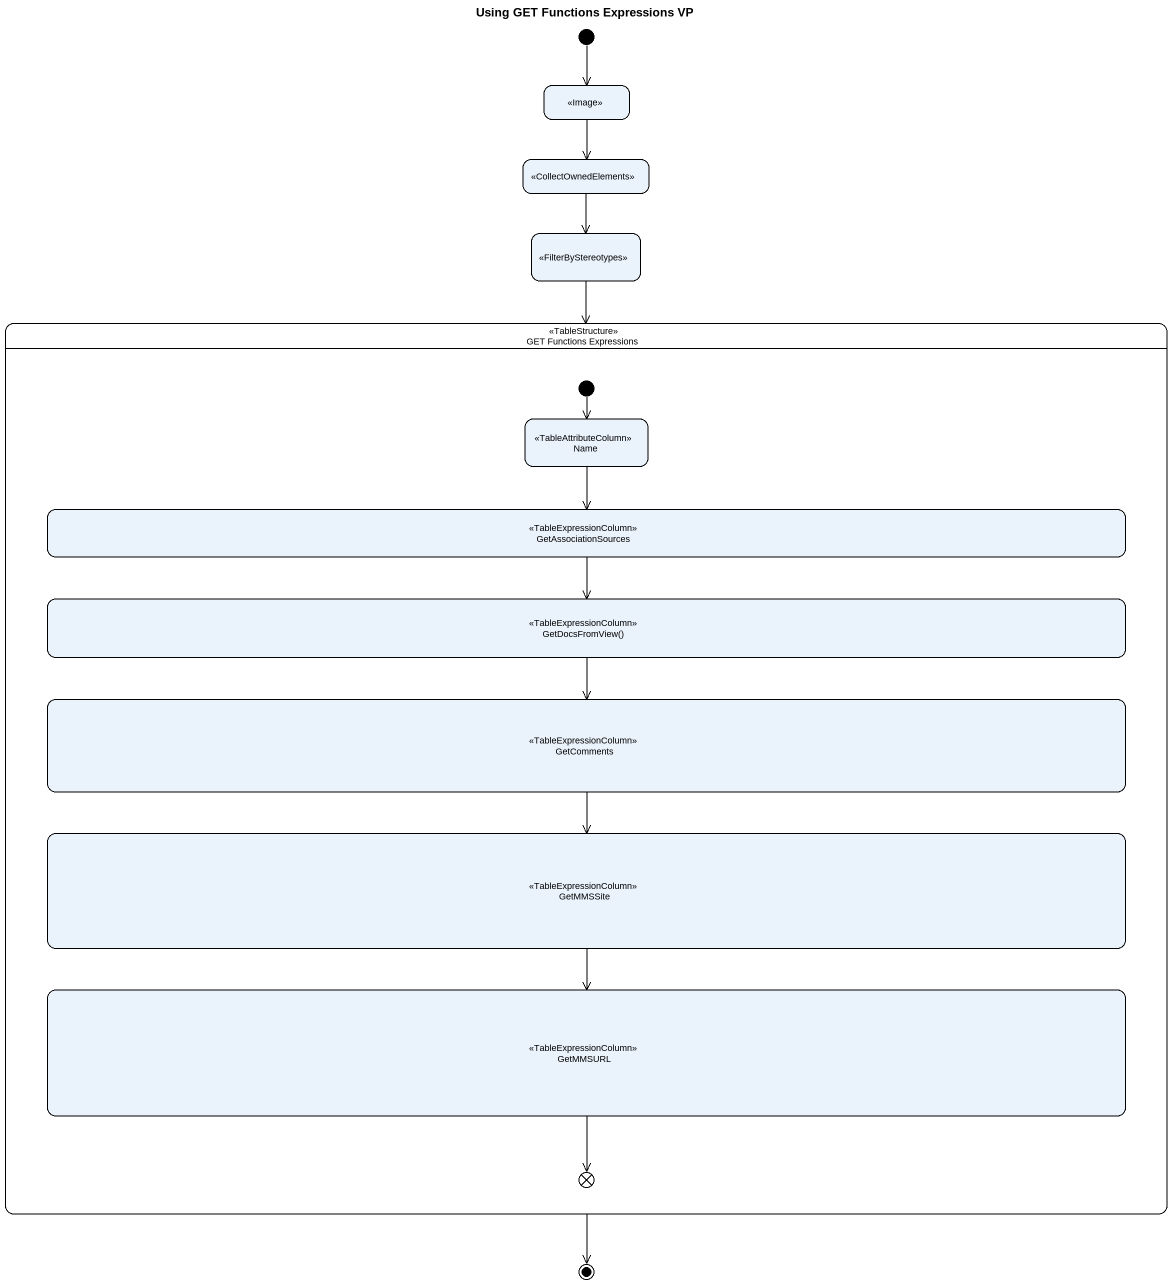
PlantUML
@startuml
title Using GET Functions Expressions VP
hide empty description
state " " as state1 <<Image>>
state " " as state2 <<CollectOwnedElements>>
state " " as state3 <<FilterByStereotypes>>
state "GET Functions Expressions" as GET_Functions_Expressions <<TableStructure>> {
  state Name <<TableAttributeColumn>>
  state GetAssociationSources <<TableExpressionColumn>>
  state "GetDocsFromView()" as GetDocsFromView <<TableExpressionColumn>>
  state GetComments <<TableExpressionColumn>>
  state GetMMSSite <<TableExpressionColumn>>
  state GetMMSURL <<TableExpressionColumn>>
  state flowfinal1 <<end>>
  [*] --> Name
}
[*] --> state1
state1 --> state2
state2 --> state3
state3 --> GET_Functions_Expressions
Name --> GetAssociationSources
GetAssociationSources --> GetDocsFromView
GetDocsFromView --> GetComments
GetComments --> GetMMSSite
GetMMSSite --> GetMMSURL
GetMMSURL --> flowfinal1
GET_Functions_Expressions --> [*]
@enduml
